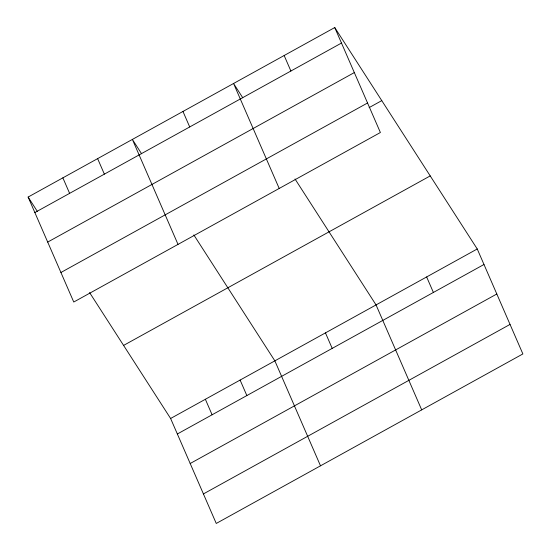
<?xml version="1.0" encoding="UTF-8"?>
<svg xmlns="http://www.w3.org/2000/svg" width="551" height="551" viewBox="0 0 551 551"><rect width="100%" height="100%" fill="white"/><g stroke="black" fill="none" stroke-linecap="round" stroke-linejoin="round"><path stroke-width="0.83" d="M334.746 27.55L380.39 132.516L73.758 302.024L28.122 197.058L334.746 27.55L477.242 248.976L522.878 353.942L216.254 523.45L170.61 418.485L89.586 292.574M34.858 212.562L341.489 43.047M47.696 242.082L354.327 72.574M60.92 272.497L367.551 102.989M369.122 107.61L381.774 100.619M123.589 345.415L430.221 175.907M170.61 418.485L477.242 248.976M177.353 433.988L483.985 264.48M190.185 463.508L496.816 294M203.415 493.93L510.047 324.415M242.784 97.816L233.562 83.49L279.199 188.449M295.026 178.999L376.051 304.917L421.694 409.875M141.593 153.757L132.371 139.424L178.014 244.389M193.835 234.94L274.866 360.857L320.503 465.815M28.122 197.058L37.337 211.391M426.646 276.946L433.389 292.443M284.158 55.52L290.894 71.017M325.462 332.887L332.198 348.384M182.966 111.46L189.709 126.957M240.112 380.066L246.855 395.563M205.365 399.275L212.101 414.779M97.623 158.64L104.359 174.137M62.869 177.849L69.612 193.346"/></g></svg>
